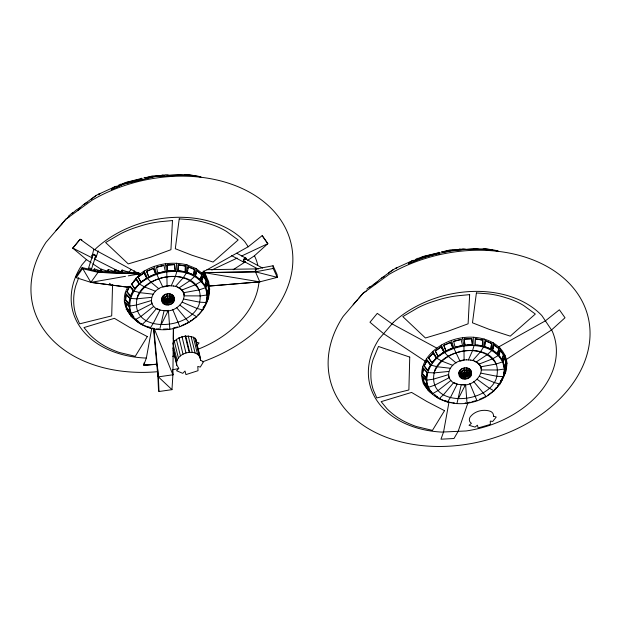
<?xml version="1.0" encoding="UTF-8"?>
<svg xmlns="http://www.w3.org/2000/svg" width="621" height="621" viewBox="0 0 621 621"><rect width="100%" height="100%" fill="white"/><g stroke="black" fill="none" stroke-linecap="round" stroke-linejoin="round"><path stroke-width="0.93" d="M178.087 270.826L178.289 264.763L185.376 265.889L185.353 271.788L178.087 270.826L178.289 264.763M185.174 271.959L185.376 265.889M475.259 344.919L475.461 338.849L482.556 339.974L482.533 345.874L477.029 345.198M482.346 346.044L482.556 339.974M112.556 284.853L111.702 315.887L79.628 323.844L76.166 315.926A92.063 64.91 3.5 0 1 73.744 303.219L73.697 298.841A92.055 68.364 3.9 0 1 75.824 285.567L78.735 277.603M173.306 339.167L173.406 328.175M465.276 403.006L465.276 402.571M159.007 391.517L158.355 376.869L157.843 375.426L158.502 390.081L159.007 391.517L171.97 389.654L172.902 374.774L172.452 370.884M153.465 328.462L157.85 375.891L158.355 376.869L172.902 374.774L173.399 328.33M451.475 340.417L453.928 348.373L460.014 361.166L464.097 360.126L463.949 345.959L462.49 337.762C441.236 340.238 414.906 359.334 423.297 383.297C433.505 401.973 457.84 407.85 477.037 400.809C493.353 395.569 506.177 380.425 506.953 363.13C504.811 342.365 480.39 334.82 462.49 337.762M139.469 274.366C152.719 264.166 170.759 260.999 186.929 264.833L186.424 272.922L183.288 277.703L175.448 286.498M484.101 338.919L483.604 347.007L480.468 351.789L472.62 360.584M144.056 362.967L143.824 365.28L156.88 364.294L143.862 364.884M187.806 268.769L188.31 266.72L194.474 269.25L193.814 274.963L187.363 272.588L187.581 270.678M187.363 272.588L188.31 266.72M193.535 275.111L194.474 269.25M484.652 345.718L485.086 341.907M484.543 346.673L485.482 340.813L491.653 343.335L490.994 349.056L485.42 347.03M490.706 349.196L491.653 343.335M208.097 281.981C215.697 309.491 185.058 331.777 159.721 329.604C138.98 329.534 114.575 307.364 128.337 286.351M128.982 303.894L125.287 300.16L125.97 294.517L129.673 298.251L128.982 303.894L129.378 303.731L125.675 299.997L126.366 294.346M129.836 299.966L130.068 298.088L128.213 296.217M161.685 299.081C162.19 292.072 175.052 291.668 174.369 299.632C173.911 306.595 160.948 307.108 161.685 299.081L161.949 300.207M162.244 301.371C162.57 295.992 171.365 293.857 174.105 298.507L162.508 302.497L162.244 301.371L174.369 299.632L173.546 296.217M173.67 298.53L173.81 297.343M183.878 299.074L199.706 302.186L206.281 302.543L207.212 294.944L209.782 289.037M208.811 290.62L208.12 296.271L206.304 300.254L206.77 300.378L207.453 294.727L209.277 290.744L208.811 290.62L206.995 294.602L207.453 294.727M206.77 300.378L208.586 296.396L209.277 290.744M422.459 374.253L423.149 368.602L426.852 372.336L426.161 377.987L422.459 374.253L423.545 368.439M426.666 376.877L426.899 374.999M458.857 373.167C459.323 366.211 472.286 365.691 471.549 373.726C471.083 380.681 458.119 381.201 458.857 373.167L459.788 375.286M459.416 375.457C459.61 369.666 470.229 367.671 471.549 373.726L459.416 375.457L459.687 376.582L471.277 372.6M481.05 373.167L496.878 376.279L503.46 376.629L504.384 369.029L506.953 363.13M503.841 373.547L505.3 370.357L505.874 365.645M505.766 370.481L506.449 364.83L504.632 368.82L503.942 374.463L505.766 370.481L505.3 370.357M186.929 264.833L196.057 268.567L194.73 276.322L190.15 280.513L178.972 287.942M493.229 342.652L491.902 350.407L487.33 354.599L476.144 362.027M151.78 328.183L146.385 357.906L143.785 365.109L156.88 364.294M448.96 402.276L443.557 431.999L440.964 439.202L453.974 438.511L458.174 431.323L467.993 402.641M159.721 329.604L164.099 310.57C179.795 314.024 194.847 289.541 173.507 285.986M456.901 403.689L461.279 384.655C476.905 388.016 492.135 363.852 470.687 360.071M196.748 277.23L195.374 276.159L196.166 272.549M176.799 365.226C174.121 352.27 199.271 346.378 200.684 360.382L203.564 361.701L200.273 367.089L197.788 366.444L198.037 370.698L185.951 374.587L185.004 371.024L182.768 373.345L176.574 370.745L178.848 368.292L176.799 365.226L173.166 350.306M195.374 276.159L196.927 270.647L201.763 274.404L200.567 279.815L198.13 278.301M200.203 279.916L201.763 274.404M492.748 349.344L494.106 344.74L498.935 348.49L497.382 354.001L498.935 348.49M496 352.93L492.546 350.252L494.106 344.74M204.146 272.635L204.503 271.16L204.146 272.635L209.098 286.048L259.788 281.864L277.276 277.354L277.121 274.645L273.054 265.757L255.324 269.126L255.479 271.827L259.788 281.864L209.098 286.048L208.772 282.074L205.481 274.404L204.146 272.635L255.479 271.827L273.217 268.466L277.276 277.354L255.479 271.827L204.146 272.635L259.788 281.864M255.479 271.827L256.201 268.909L206.948 269.677M158.394 328.664L158.285 329.122L156.508 328.843M196.057 268.567L203.207 274.117L201.227 281.367L195.53 284.682L181.728 290.085M500.379 348.202L498.407 355.453L492.701 358.775L478.907 364.17M166.971 305.035L169.642 295.969L169.083 293.671M464.143 379.128L466.821 370.054L466.262 367.764M202.485 282.656L201.429 281.08L203.401 276.05L206.568 280.77L204.992 285.769L201.825 281.049L203.401 276.05M204.86 284.969L206.172 280.801L203.005 276.081M498.865 354.335L499.921 350.997M500.58 350.135L499.005 355.142L502.164 359.862L503.747 354.855L500.58 350.135L500.184 350.166L503.344 354.886L501.768 359.893L499.657 356.741M91.861 256.737L93.802 249.363M91.24 269.871L95.502 256.729L95.471 255.899L93.981 254.889L92.552 255.743L88.298 268.877L89.719 268.031L90.627 268.334L91.209 269.04L90.713 270.508M95.44 257.94L96.239 256.978L98.227 250.845M207.585 281.926L205.489 287.717L207.212 294.944L200.474 295.906L184.274 295.852C184.002 291.87 180.882 288.633 177.342 287.081M505.059 355.189L502.661 361.81L504.384 369.029L497.646 369.992L481.446 369.937C481.182 365.955 478.061 362.718 474.514 361.166M133.631 272.689L134.338 270.888M205.768 286.918L207.259 283.16L207.748 283.199L209.029 288.571L207.235 293.089L205.955 287.717L207.748 283.199M206.746 293.042L208.54 288.524L207.259 283.16M504.136 357.999L502.645 361.764L503.134 361.81L504.415 367.174L503.926 367.127L505.719 362.61L504.648 358.138M503.134 361.81L504.927 357.292L506.208 362.656L504.415 367.174M494.696 389.414L494.075 390.904L489.123 388.078L477.068 379.229M167.002 265.089L174.602 264.569L175.207 270.678L167.686 271.02L167.002 265.089L174.602 264.569M167.686 271.02L167.08 264.911M464.764 344.259L464.252 338.996L471.774 338.655L472.387 344.764L467.683 344.981M464.865 345.113L464.252 338.996M472.387 344.764L471.774 338.655M171.217 285.839L175.401 276.446L176.892 271.4L176.442 263.164M468.397 359.932L472.581 350.531L474.064 345.493L473.621 337.25M197.944 314.645L198.332 314.932L202.687 309.863L204.014 306.937M495.123 388.73L495.504 389.018L496.171 387.551M495.504 389.018L499.866 383.949L501.186 381.022L500.805 380.735M133.057 291.443L130.449 296.279L126.909 292.002L129.145 287.244M126.909 292.002L129.525 286.452L133.43 290.651L131.66 288.509M130.449 296.279L133.065 290.729M125.248 292.91L130.332 298.46L136.907 298.817C145.555 275.15 185.268 267.084 199.046 289.929L205.489 287.717C194.295 267.472 165.442 268.218 147.526 278.487C129.618 287.003 121.312 313.923 141.883 324.682L146.463 320.49L156.523 308.482L160.055 309.926L153.325 323.3L150.189 328.082L148.939 327.042M205.691 302.761L207.554 298.794L207.996 299.004M424.081 366.087L427.069 360.459L430.609 364.737L427.628 370.364L424.081 366.087L427.069 360.459M428.366 369.495L429.491 367.112M422.427 367.003L427.504 372.553L434.087 372.903C442.734 349.235 482.447 341.17 496.226 364.022L502.661 361.81C491.475 341.558 462.614 342.303 444.698 352.573C430.291 359.831 419.796 380.269 432.558 393.722L438.263 390.407L450.939 380.425M501.954 378.701L503.072 376.326M503.507 376.536L499.944 384.089L493.974 382.443L479.559 376.334M206.312 301.379L207.554 298.794M205.38 304.546L203.719 307.993L203.284 307.783M206.281 302.543L208.757 297.397M501.706 379.291L500.875 381.015L502.071 379.687M503.46 376.629L505.936 371.482M148.916 326.887L148.698 327.314L142.527 324.791L142.745 324.356M437.168 396.873L437.378 396.446M439.924 398.441L439.707 398.876L445.878 401.407L446.088 400.972M161.212 324.558L168.4 310.376C143.42 313.271 148.109 285.823 169.448 285.73M458.383 398.643L465.579 384.461C440.6 387.357 445.28 359.916 466.627 359.823M165.481 304.802L171.132 296.201L170.573 293.912M462.661 378.888L468.312 370.287L467.753 367.997M82.127 267.581L75.894 276.57L76.228 277.672L90.852 282.361L130.177 287.5L90.852 282.361L82.127 267.581L97.73 271.237L98.064 272.34L90.852 282.361L125.473 276.329M76.228 277.672L82.461 268.676L98.064 272.34L140.292 273.939L136.674 277.758L131.714 284.659M128.252 275.848L139.399 273.9L138.724 272.697L97.396 271.121L97.055 271.594L97.412 271.167L98.064 272.34L140.292 273.939M93.305 270.453L94.439 268.916L101.891 271.393L101.355 269.196L108.807 271.672L108.271 269.475L115.716 271.951L115.188 269.755L122.632 272.231L122.096 270.034L130.845 272.937M100.214 270.733L101.355 269.196M106.564 271.773L108.271 269.475M113.48 272.052L115.188 269.755M120.963 271.563L122.096 270.034M172.863 343.103C177.264 336.885 186.424 334.727 193.426 337.296A12.878 7.266 -17.4 0 1 196.275 342.062L199.069 342.947L197.307 345.16M132.878 317.168L132.584 317.556L138.017 321.08M137.707 320.917L137.412 321.305L140.486 323.611L140.781 323.223M430.05 391.253L429.755 391.641L432.829 393.947L433.124 393.559M434.886 395.01L434.591 395.391L437.665 397.696L437.96 397.316M91.171 262.745L86.435 259.594L72.781 248.152L80.109 239.271L81.91 239.954M91.815 255.495L92.614 254.532L93.95 254.222L96.193 255.736L96.239 256.978M94.966 257.373L95.502 256.729M72.781 248.152L80.109 239.248L94.866 249.797L137.272 272.751M86.435 259.594L81.972 264.779A95.316 68.683 -13.7 0 0 144.46 357.999L146.385 357.906M94.866 249.797L96.131 248.322A95.316 68.683 -13.7 0 1 244.697 241.515L248.214 246.762L262.186 235.623L267.837 243.673L254.338 255.891L247.6 260.331M133.849 281.088L136.038 278.914L138.708 282.904M136.038 278.914L131.675 283.983L134.881 288.773L137.373 285.877M131.357 283.983L134.563 288.773L139.244 283.704M203.137 307.643L204.891 305.602M428.537 358.069L433.21 353.007L436.416 357.797L432.061 362.858L428.537 358.069L433.21 353.007M431.742 362.858L436.416 357.797M499.944 382.466L501.186 381.022M497.607 385.835L498.857 384.391M128.726 272.324L131.163 269.537M69.024 216.993L66.074 218.934L61.285 224.569M366.204 291.086L363.246 293.027L358.464 298.654M72.207 213.461L76.399 209.898L80.419 207.468M369.386 287.554L377.211 281.748M138.561 275.483L139.81 274.117M68.24 216.364L72.696 212.561M475.461 338.849L482.37 340.153M164.185 304.274L172.428 296.729L171.87 294.439M461.364 378.36L469.6 370.822L469.041 368.532M127.414 310.593L130.876 313.31L134.035 318.03L130.581 315.313L127.414 310.593L127.771 310.275L129.152 311.354M130.581 315.313L130.93 314.994L133.701 317.16M428.048 387.395L431.215 392.115L427.753 389.398L424.585 384.678L428.048 387.395L428.405 387.077L427.023 385.99M427.753 389.398L428.11 389.08L431.572 391.797M98.359 194.862L99.003 194.303M366.809 289.083L369.875 286.646M396.182 268.388C400.506 265.175 386.992 273.302 388.793 273.186M153.767 306.339L141.083 316.322L135.386 319.636L130.806 316.19M374.059 284.255L375.472 283.176M84.13 204.216L96.239 195.374M138.064 276.989L144.111 272.821L146.82 278.061L141.014 282.299L138.064 276.989L141.014 282.299M138.304 277.059L144.111 272.821M140.773 282.229L146.82 278.061M196.5 316.803L190.694 321.041L190.383 320.684M381.302 278.301L393.411 269.467M441.042 346.836L443.999 352.146L437.952 356.314L435.236 351.075L441.042 346.836L443.611 351.401M435.236 351.075L441.283 346.906M437.952 356.314L443.759 352.076M487.865 395.135L493.672 390.896M233.209 269.708L245.349 261.814M506.115 359.598L551.518 329.984L565.009 317.766L559.374 309.778L545.393 320.847L498.725 346.922M125.892 303.685L126.963 308.156L130.635 311.362L130.247 311.61L128.966 306.238L129.354 305.99M130.247 311.61L126.575 308.404L126.963 308.156M422.466 377.126L426.146 380.324L427.427 385.695L423.747 382.489L422.466 377.126L422.862 376.877L426.534 380.083M423.747 382.489L424.143 382.249L422.862 376.877M163.509 175.502L163.835 175.308A157.361 28.62 76.9 0 1 169.036 175.417L187.798 174.819L201.025 177.016L199.434 176.535A138.211 47.615 66.6 0 0 193.954 175.65A139.997 44.844 68.3 0 0 184.359 175.324L183.746 175.518M460.347 377.576L470.617 371.606L470.058 369.316M248.214 246.762L201.553 272.836L202.477 274.42M92.211 198.798L91.295 199.209L96.783 195.056L115.452 186.494M245.023 261.2L243.82 261.356L243.634 260.688L245.101 258.693L262.582 268.047M245.171 261.744L244.162 262.264L243.37 261.969L231.501 255.565M99.399 193.931L99.997 193.597L98.46 194.226M485.482 340.813L491.374 343.483M211.815 270.003L237.199 258.072M241.577 256.015L267.837 243.673L262.202 235.685M121.266 184.833L126.218 182.582L141.937 178.794M146.579 271.292L153.581 268.295L155.685 273.884L148.823 277.013L146.579 271.292L148.823 277.013M146.727 271.416L153.581 268.295M148.675 276.888L155.685 273.884M181.34 325.715L188.202 322.594M395.631 268.311L412.623 260.587M419.268 258.546L422.567 257.047M452.003 348.365L446.002 351.098L443.751 345.377L450.613 342.256L452.856 347.977L450.613 342.256M443.751 345.377L450.761 342.381M445.855 350.974L452.717 347.853M479.381 399.412L485.381 396.679M129.673 298.251L130.068 298.088M125.287 300.16L125.675 299.997M196.927 270.647L201.398 274.498M144.662 177.862L152.386 175.999L161.6 175.417A160.443 14.904 81.9 0 1 164.247 175.634L155.374 176.248L146.595 178.118A160.443 14.904 81.9 0 0 143.948 177.901M145.632 177.901L152.106 176.341M156.461 267.17L163.905 265.377L165.357 271.369L157.913 273.162L156.5 267.333L163.905 265.377M438.915 252.669L423.025 256.496L418.694 258.274A139.997 20.221 -85.1 0 0 414.494 260.595L414.114 261.061L420.588 258.119L439.024 253.352A157.361 0.396 86.8 0 0 438.907 252.522L439.008 254.447M442.695 251.738L449.565 250.084L458.772 249.502A160.443 14.904 81.9 0 1 461.419 249.72L452.554 250.333L443.767 252.204A160.443 14.904 81.9 0 0 441.515 251.691M423.398 256.667L439.117 252.879M443.736 251.761L449.286 250.426L453.159 250.247M173.849 327.841L177.575 326.941M453.64 341.255L461.085 339.462L462.529 345.455L455.084 347.248L453.679 341.418L461.085 339.462M468.234 402.602L470.097 402.152M471.96 401.709L475.678 400.809M427.628 370.364L424.453 366.01M184.134 294.362L183.366 292.77L199.046 289.929M481.391 368.463L480.538 366.856L496.226 364.022M136.907 298.817L151.617 297.343M434.087 372.903L448.797 371.436M201.429 281.08L201.825 281.049M206.172 280.801L206.568 280.77M503.344 354.886L503.747 354.855M167.189 175.332L179.166 174.788L182.83 175.37M157.92 176.069L161.794 175.89M171.481 175.448L180.051 175.425M188.179 174.967L155.592 176.465L123.346 184.235L111.291 189.723L112.028 188.908A138.211 23.629 -83.6 0 1 117.074 186.207M465.292 249.378L476.338 248.874L479.094 249.316M473.505 249.316L475.445 249.231M167.763 270.841L175.285 270.5M163.393 329.13L168.097 328.913M464.182 339.175L471.704 338.833M464.935 344.934L472.465 344.585M174.229 300.82L162.384 300.184L161.825 297.894M173.686 285.994L169.277 285.722L162.842 287.073L156.756 274.28L154.303 266.324M167.096 286.048L166.77 271.866L165.31 263.669M466.449 359.807L470.858 360.079M208.54 288.524L209.029 288.571M505.719 362.61L506.208 362.656M153.115 294.175L139.818 292.646L133.849 291.001L130.162 286.11M450.287 368.261L436.99 366.732L431.021 365.086L426.293 358.798M201.553 272.836L204.806 273.294L206.576 278.526M193.193 175.681L194.878 175.953L193.969 175.665M178.103 264.934L185.19 266.06M178.266 270.655L185.353 271.788M475.445 344.74L482.533 345.874M152.083 328.136L154.738 328.556M448.37 402.082L451.025 402.501M452.802 402.788L454.572 403.068M208.12 296.271L208.586 296.396M470.858 376.07L460.107 373.112L459.548 370.815M173.678 301.985L162.935 299.019L162.376 296.729M493.454 416.148L496.241 417.033L492.725 421.457L490.295 421.085L490.334 424.422L478.162 427.947L477.394 425.199L475.057 427.101L469.049 425.307L471.424 423.305L470.516 422.614A12.878 7.204 -13.6 0 1 470.035 417.196C474.436 410.97 483.604 408.812 490.598 411.381A12.878 7.266 -17.4 0 1 493.454 416.148M109.428 283.323L110.22 283.587M246.351 259.275L246.079 258.274L245.287 257.979L244.278 258.499L243.44 259.64L243.37 261.969M452.779 365.373L441.842 361.104L436.889 358.278L432.736 351.307M155.599 291.28L144.662 287.011L139.709 284.185L136.022 277.991M484.822 346.526L490.994 349.056M188.023 266.867L194.194 269.39M187.643 272.44L193.814 274.963M137.947 321.74L139.609 322.423M182.388 302.248L196.795 308.358L202.764 310.003L206.335 302.45L205.893 302.241M504.733 372.887L505.168 373.089M502.117 378.43L502.56 378.639L500.899 382.086L500.456 381.876M72.758 248.051L92.614 258.095M94.338 258.965L119.379 271.625M436.982 348.202L392.045 323.883L377.289 313.364L369.961 322.237L383.615 333.679L425.16 361.197M236.756 253.244L246.079 258.274M243.82 261.356L258.235 269.134M469.942 377.133L461.023 372.049L460.464 369.759M172.762 303.048L163.851 297.956L163.292 295.666M196.904 316.819L191.951 313.993L179.896 305.136M92.754 263.793L101.44 269.568M435.127 395.833L439.063 398.767L443.635 394.583L453.703 382.567L457.227 384.011L450.504 397.393L447.361 402.167L445.498 400.607M427.978 390.283L432.558 393.722M493.742 344.834L498.57 348.583M492.911 350.151L497.747 353.9M434.506 394.63L437.269 396.78M431.432 392.332L432.814 393.404M195.739 276.066L200.567 279.815M134.943 318.775L136.325 319.846M140.625 323.285L142.527 324.791M423.297 383.297L428.304 387.372L434.747 385.16L449.13 377.731L448.401 374.665L433.318 379.19L426.58 380.153L421.403 375.356M126.125 309.211L131.124 313.287L137.567 311.067L151.959 303.638L151.221 300.572L136.146 305.097L129.401 306.06L124.231 301.27M456.101 362.951L448.3 356.384L444.698 352.573L441.329 345.035M158.922 288.858L151.12 282.299L147.526 278.487L144.15 270.942M424.143 382.249L427.815 385.447M126.296 303.32L128.128 304.927M128.966 306.238L125.295 303.032L126.575 308.404M153.876 328.486L158.355 376.869L171.97 389.654M422.854 374.09L426.557 377.824M468.723 378.026L462.241 371.156L461.682 368.866M486.266 396.609L473.753 381.651M171.543 303.933L165.07 297.071L164.511 294.781M189.087 322.516L176.574 307.558M426.697 360.545L430.237 364.814M127.274 291.917L130.821 296.194M424.943 384.36L428.11 389.08M254.338 255.891L254.983 256.853A95.316 68.683 -13.7 0 1 257.746 264.919M203.207 274.117L207.888 281.096M132.281 314.56L133.864 316.92M127.771 310.275L130.93 314.994M432.899 353.007L436.097 357.797M428.855 358.069L432.061 362.858M135.72 278.914L138.925 283.704M203.277 270.958L204.806 273.294M138.731 272.689L139.399 273.9M97.396 271.121L98.064 272.34M435.476 351.144L438.193 356.384M143.87 272.751L146.579 277.991M172.421 373.788L172.902 374.774L172.397 373.337M467.287 378.678L463.126 368.214M477.037 400.809L469.833 383.436M170.107 304.593L165.947 294.121M179.857 326.724L172.654 309.343M256.201 268.909L256.411 269.398M154.148 328.431L172.902 374.774M443.899 345.501L446.002 351.098M153.441 268.171L155.537 273.76M245.629 258.895L245.807 259.562M471.028 373.384L471.401 374.905L459.563 374.269L459.004 371.979M464.687 367.834L465.719 379.058M195.817 339.198L200.397 357.983M196.554 343.452L200.684 360.382M194.955 337.995L199.31 355.849M193.364 337.172L197.494 354.125M191.082 336.497L195.079 352.922M188.21 335.821L192.231 352.332M185.687 335.79L189.731 352.379M185.089 335.782L189.133 352.371M172.879 295.231L173.438 297.521L163.176 303.483L162.617 301.193M181.93 336.357L185.982 352.984M178.949 337.521L183.009 354.187M167.507 293.749L168.547 304.965M176.348 339.206L180.424 355.911M174.09 340.362L178.39 358.022M172.972 343.63L177.063 360.39M172.879 347.931L176.519 362.85M94.439 268.916L94.959 271.043M470.718 370.302L470.99 371.436M462.529 345.455L455.084 347.248M165.357 271.369L157.913 273.162M174.524 264.74L175.207 270.678M157.229 364.558L158.355 376.869M465.579 384.461L467.023 403.223M168.4 310.376L169.844 329.138M273.054 265.757L273.217 268.466M92.552 255.743L92.583 256.574M489.402 249.727A138.211 47.615 66.6 0 1 496.614 250.628L498.205 251.101C468.118 246.157 436.121 251.132 408.471 263.809L409.208 263.001A138.211 23.629 -83.6 0 1 414.246 260.3M461.007 249.401A157.361 28.62 76.9 0 1 466.208 249.502L484.97 248.912L492.049 250.038L491.149 249.751A139.997 44.844 68.3 0 0 483.014 249.114M353.186 304.771A160.094 81.281 38.5 0 1 357.867 299.477M375.193 284.511A160.109 59.841 51.5 0 1 384.329 276.555M202.57 361.833A132.77 95.665 -13.7 0 0 280.436 219.539A132.77 95.665 -13.7 0 0 92.001 200.21L65.725 219.392L46.001 242.314A132.77 95.665 -13.7 0 0 157.594 371.692M178.437 368.595A132.77 95.665 -13.7 0 1 172.747 369.689M78.013 210.426A160.109 59.841 51.5 0 1 87.157 202.469M259.019 281.585A95.316 68.683 -13.7 0 1 197.548 349.421M174.54 355.942A95.316 68.683 -13.7 0 1 172.661 356.283M56.006 230.686A160.094 81.281 38.5 0 1 61.852 224.313M409.744 357.091L408.882 389.972L376.8 397.937L373.337 390.019A92.063 64.91 3.5 0 1 370.923 377.304L370.869 372.934A92.055 68.364 3.9 0 1 373.004 359.66L378.461 346.479L409.744 357.091M172.475 220.548L170.93 249.704L150.608 257.234L128.244 263.902L105.624 242.524L120.598 233.752A92.071 77.796 -8 0 1 137.156 227.053L142.9 225.252A92.063 78.238 -13.8 0 1 160.606 221.674L172.475 220.548M469.647 294.633L468.11 323.789L447.788 331.319L425.424 337.987L402.804 316.617L417.778 307.837A92.071 77.796 -8 0 1 434.327 301.138L440.079 299.338A92.063 78.238 -13.8 0 1 457.778 295.759L469.647 294.633M179.228 218.864L175.301 248.726L191.796 255.169L213.073 262.054L238.154 239.954L226.432 231.392A92.063 74.287 -28.3 0 0 212.32 224.786L207.204 223.18A92.071 76.43 -24.6 0 0 190.787 219.725L179.228 218.864M476.408 292.949L472.472 322.811L488.968 329.262L510.252 336.14L535.333 314.047L523.604 305.478A92.063 74.287 -28.3 0 0 509.499 298.872L504.384 297.265A92.071 76.43 -24.6 0 0 487.959 293.818L476.408 292.949M137.637 296.108C127.126 333.508 188.652 331.397 198.976 304.895C209.487 267.496 147.961 269.607 137.637 296.108M434.816 370.194C424.298 407.601 485.824 405.482 496.148 378.989C506.666 341.581 445.141 343.7 434.816 370.194M147.332 336.59L135.262 356.299L119.279 352.472A92.055 55.44 -3 0 1 105.065 346.223L100.812 343.654A92.055 58.211 -0.1 0 1 89.781 334.618L83.982 327.57L114.404 318.332L129.556 327.337L147.332 336.59M444.504 410.675L432.441 430.384L416.45 426.557A92.055 55.44 -3 0 1 402.237 420.316L397.991 417.739A92.055 58.211 -0.1 0 1 386.953 408.703L381.162 401.655L411.583 392.418L426.736 401.422L444.504 410.675M97.73 271.237L96.635 271.509L97.73 271.237M117.315 186.502L116.942 186.968L123.408 184.026L141.852 179.259A157.361 0.396 86.8 0 0 141.735 178.429L125.853 182.411L121.514 184.189A139.997 20.221 -85.1 0 0 117.315 186.502M362.897 293.477L343.172 316.399A132.77 95.665 -13.7 0 0 441.453 446.46A132.77 95.665 -13.7 0 0 587.062 313.209A132.77 95.665 -13.7 0 0 389.181 274.296L362.897 293.477M393.31 322.415L379.152 338.872A95.316 68.683 -13.7 0 0 441.64 432.084L466.084 430.966A95.316 68.683 -13.7 0 0 552.154 330.939L541.877 315.608A95.316 68.683 -13.7 0 0 393.31 322.415"/></g></svg>
